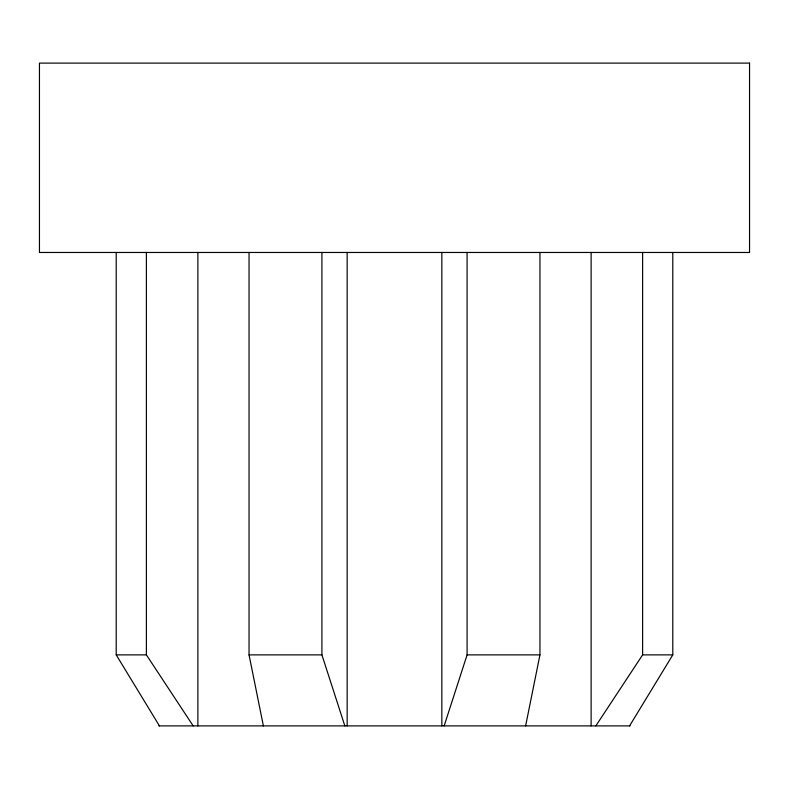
<?xml version="1.0" encoding="UTF-8"?>
<svg xmlns="http://www.w3.org/2000/svg" width="789" height="789" viewBox="0 0 789 789"><rect width="100%" height="100%" fill="white"/><g stroke="black" fill="none" stroke-linecap="round" stroke-linejoin="round"><path stroke-width="1.18" d="M539.952 252.47L539.952 654.88L525.612 725.89M467.088 252.47L467.088 654.88L444.158 725.89M672.79 252.47L672.79 654.88L629.573 725.89M642.611 252.47L642.611 654.88L595.833 725.89M116.21 252.47L116.21 654.88L146.389 654.88L193.167 725.89M249.048 252.47L249.048 654.88L321.912 654.88L344.842 725.89M467.088 654.88L539.952 654.88M642.611 654.88L672.79 654.88M158.974 725.89L630.026 725.89M159.427 725.89L116.21 654.88M263.388 725.89L249.048 654.88M591.119 252.47L591.119 725.89M441.84 252.47L441.84 725.89M347.16 252.47L347.16 725.89M321.912 252.47L321.912 654.88M197.881 252.47L197.881 725.89M146.389 252.47L146.389 654.88M749.55 63.11L39.45 63.11L39.45 252.47L749.55 252.47L749.55 63.11"/></g></svg>
